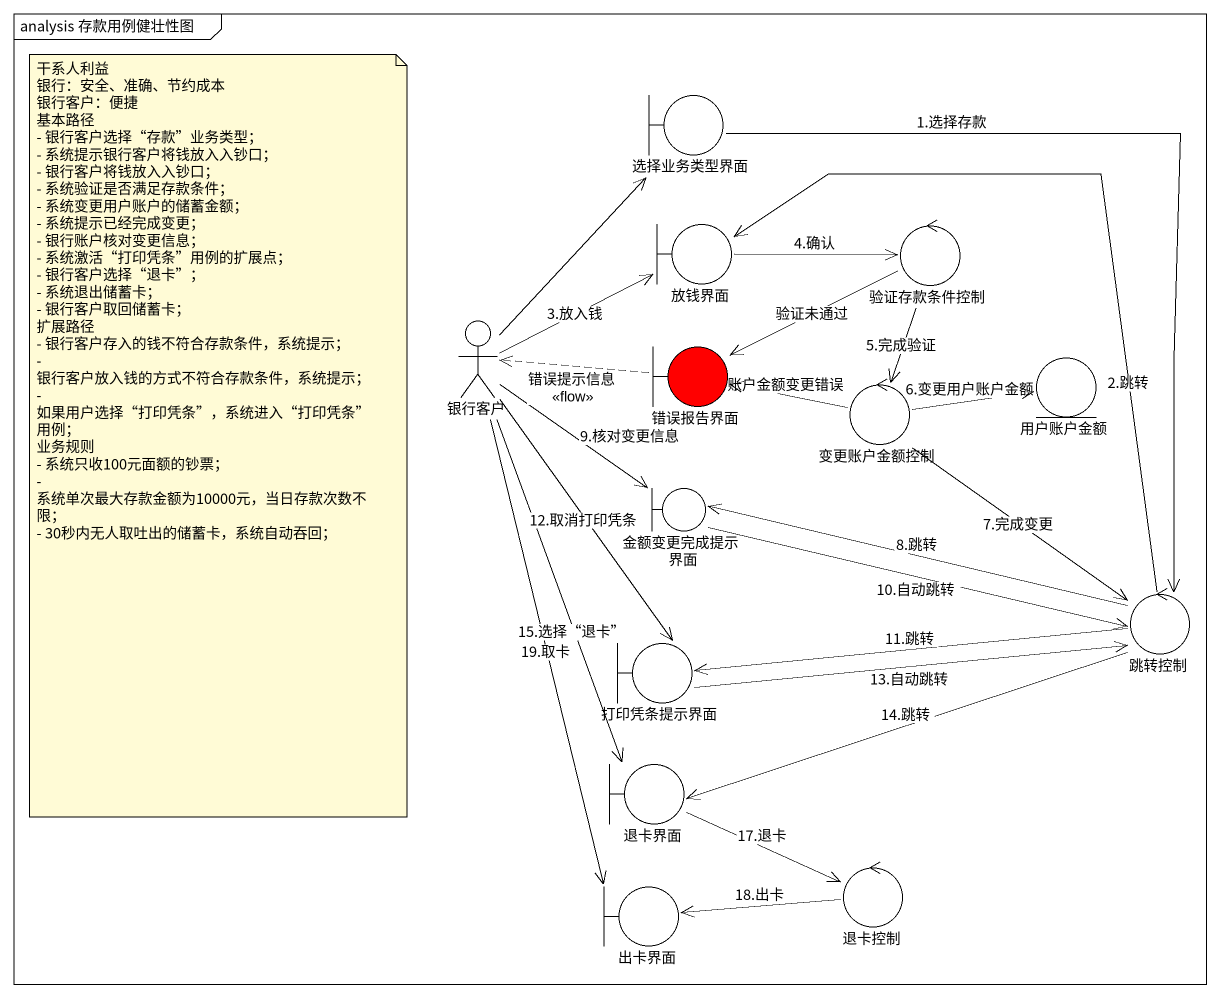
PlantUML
@startuml
mainframe analysis 存款用例健壮性图
boundary 选择业务类型界面
boundary 放钱界面
control 验证存款条件控制
actor 银行客户
boundary 错误报告界面 #FF0000
control 变更账户金额控制
entity 用户账户金额
boundary 金额变更完成提示界面
control 跳转控制
boundary 打印凭条提示界面
boundary 退卡界面
control 退卡控制
boundary 出卡界面
选择业务类型界面 --> 跳转控制 : 1.选择存款
放钱界面 -right-> 验证存款条件控制 : 4.确认
验证存款条件控制 -left-> 错误报告界面 : 验证未通过
验证存款条件控制 --> 变更账户金额控制 : 5.完成验证
银行客户 -up-> 选择业务类型界面
银行客户 -right-> 放钱界面 : 3.放入钱
银行客户 --> 金额变更完成提示界面 : 9.核对变更信息
银行客户 --> 打印凭条提示界面 : 12.取消打印凭条
银行客户 --> 退卡界面 : 15.选择“退卡”
银行客户 --> 出卡界面 : 19.取卡
错误报告界面 .left.> 银行客户 : 错误提示信息\n<<flow>>
变更账户金额控制 -left-> 错误报告界面 : 账户金额变更错误
变更账户金额控制 -right-> 用户账户金额 : 6.变更用户账户金额
变更账户金额控制 --> 跳转控制 : 7.完成变更
金额变更完成提示界面 -right-> 跳转控制 : 10.自动跳转
跳转控制 -up-> 放钱界面 : 2.跳转
跳转控制 -left-> 金额变更完成提示界面 : 8.跳转
跳转控制 -left-> 打印凭条提示界面 : 11.跳转
跳转控制 -left-> 退卡界面 : 14.跳转
打印凭条提示界面 -right-> 跳转控制 : 13.自动跳转
退卡界面 -right-> 退卡控制 : 17.退卡
退卡控制 -left-> 出卡界面 : 18.出卡
note as N1
  干系人利益
  银行：安全、准确、节约成本
  银行客户：便捷
  基本路径
  - 银行客户选择“存款”业务类型；
  - 系统提示银行客户将钱放入入钞口；
  - 银行客户将钱放入入钞口；
  - 系统验证是否满足存款条件；
  - 系统变更用户账户的储蓄金额；
  - 系统提示已经完成变更；
  - 银行账户核对变更信息；
  - 系统激活“打印凭条”用例的扩展点；
  - 银行客户选择“退卡”；
  - 系统退出储蓄卡；
  - 银行客户取回储蓄卡；
  扩展路径
  - 银行客户存入的钱不符合存款条件，系统提示；
  - 银行客户放入钱的方式不符合存款条件，系统提示；
  - 如果用户选择“打印凭条”，系统进入“打印凭条”用例；
  业务规则
  - 系统只收100元面额的钞票；
  - 系统单次最大存款金额为10000元，当日存款次数不限；
  - 30秒内无人取吐出的储蓄卡，系统自动吞回；
end note
@enduml
